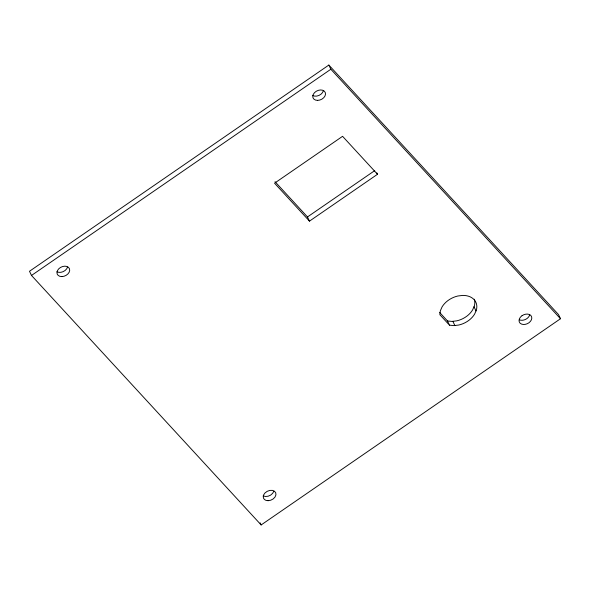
<?xml version="1.0" encoding="UTF-8"?>
<svg xmlns="http://www.w3.org/2000/svg" width="590" height="590" viewBox="0 0 590 590"><rect width="100%" height="100%" fill="white"/><g stroke="black" fill="none" stroke-linecap="round" stroke-linejoin="round"><path stroke-width="0.89" d="M328.851 65.055L29.5 271.26L31.499 275.456L261.149 524.945L560.5 318.74L558.501 314.544L328.851 65.055L330.85 69.244L560.5 318.74M31.499 275.456L330.85 69.244M376.84 172.877L377.512 174.271L309.477 221.139L307.479 216.943L374.753 170.606M439.653 312.464L447.493 320.975L451.999 321.425L456.8 320.835A19.389 13.946 -25.5 0 0 472.583 309.964L474.316 306.048A19.389 13.946 -25.5 0 0 474.323 299.219M449.492 325.171L453.998 325.614L458.799 325.024A19.389 13.946 -25.5 0 0 474.581 314.153L476.314 310.237A19.389 13.946 -25.5 0 0 462.671 295.413L457.87 295.996A19.389 13.946 -25.5 0 0 442.087 306.874L440.354 310.79L439.838 314.691L449.492 325.171L447.493 320.975M377.512 174.271L342.576 136.32L274.542 183.188L309.477 221.139M275.036 181.705L307.479 216.943M474.006 306.748L476.005 310.937M452.854 321.314L454.853 325.51M260.153 522.851L261.149 524.945M323.342 90.889A6.682 4.808 -25.5 0 1 312.744 95.536M67.533 267.1A6.682 4.808 -25.5 0 1 56.935 271.754M273.812 491.204A6.682 4.808 -25.5 0 1 263.221 495.858M529.709 314.625A6.682 4.808 -25.5 0 1 527.128 318.423L526.752 318.703A6.682 4.808 -25.5 0 1 519.362 319.81M522.091 315.665L521.715 315.938A6.682 4.808 -25.5 0 0 519.974 323.025L520.225 323.276A6.682 4.808 -25.5 0 0 528.751 322.892L529.127 322.619A6.682 4.808 -25.5 0 0 530.86 315.525L530.617 315.281A6.682 4.808 -25.5 0 0 522.091 315.665M317.641 100.381A6.682 4.808 -25.5 0 0 325.26 92.49A6.682 4.808 -25.5 0 0 314.514 92.652A6.682 4.808 -25.5 0 0 317.641 100.381M61.832 276.592A6.682 4.808 -25.5 0 0 69.45 268.701A6.682 4.808 -25.5 0 0 58.705 268.863A6.682 4.808 -25.5 0 0 61.832 276.592M268.118 500.696A6.682 4.808 -25.5 0 0 275.729 492.805A6.682 4.808 -25.5 0 0 264.991 492.967A6.682 4.808 -25.5 0 0 268.118 500.696"/></g></svg>
